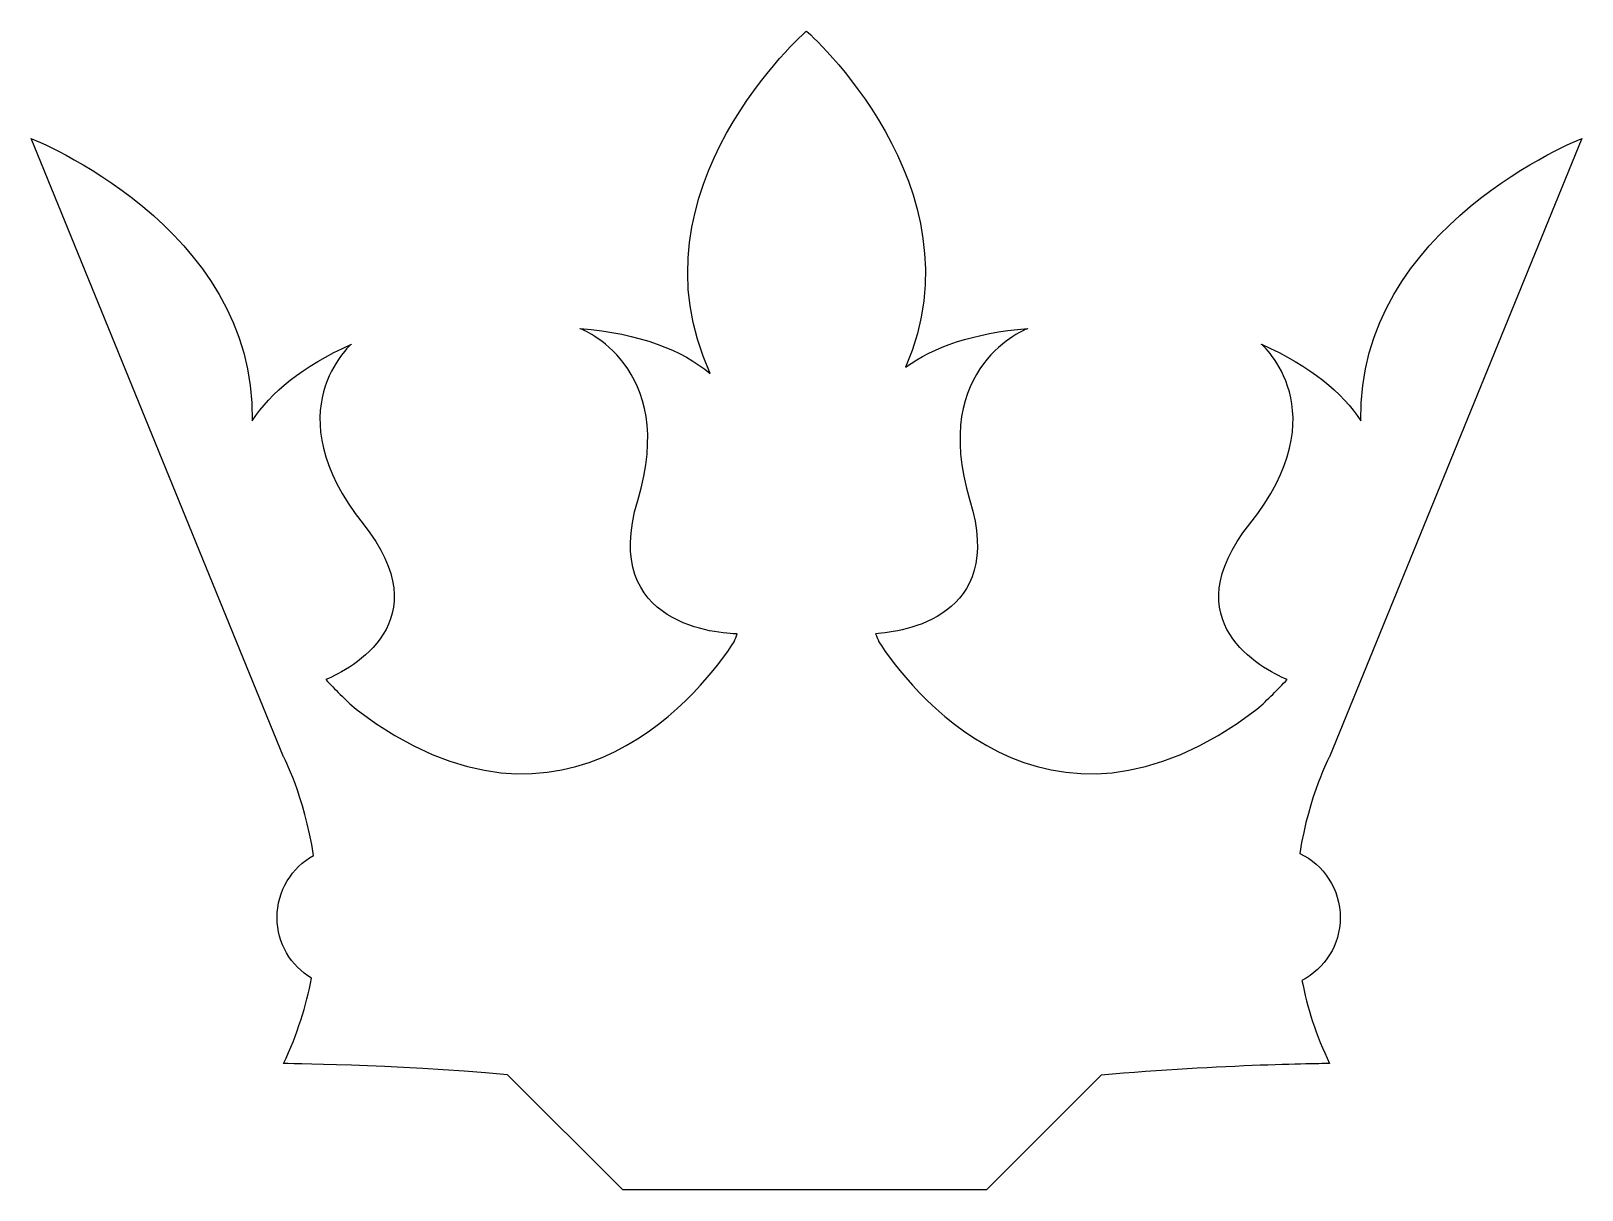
# Model space of a CAD drawing. Header units: centimetres. Extents: x -9 to 9, y -6.7 to 6.7.
import ezdxf

# ---------------------------------------------------------------- set-up
doc = ezdxf.new("R2010")
doc.units = ezdxf.units.CM
doc.header["$MEASUREMENT"] = 0
doc.layers.add('Camada 1', color=7, linetype='Continuous')

msp = doc.modelspace()

# ---------------------------------------------------------------- linework, layer by layer
at = {"layer": 'Camada 1'}
msp.add_open_spline([(6.18845, -3.56165), (6.18845, -3.2315), (5.99694, -2.94901), (5.71863, -2.81674), (5.71863, -2.81674), (5.82761, -2.13425), (6.06465, -1.69512), (6.06465, -1.69512), (6.06465, -1.69512), (6.06465, -1.69512), (8.99141, 5.47369), (8.99141, 5.47369), (8.99141, 5.47369), (8.99141, 5.47369), (6.38738, 4.46108), (6.42654, 2.19881), (6.42654, 2.19881), (6.21281, 2.52896), (5.84985, 2.83156), (5.27425, 3.08868), (5.27425, 3.08868), (5.27425, 3.08868), (6.18317, 2.31202), (5.13987, 1.00419), (5.13987, 1.00419), (4.2373, -0.12802), (5.2774, -0.67401), (5.57262, -0.80098), (5.57262, -0.80098), (5.46681, -0.91314), (5.35042, -1.03164), (5.22239, -1.14489), (5.22239, -1.14489), (2.76227, -3.01671), (1.15498, -0.85073), (0.83965, -0.36506), (0.83965, -0.36506), (0.82589, -0.33437), (0.81322, -0.30053), (0.80158, -0.26984), (0.80158, -0.26984), (1.12323, -0.24867), (2.30836, -0.07937), (1.89463, 1.27715), (1.89463, 1.27715), (1.41954, 2.84211), (2.56442, 3.26959), (2.56442, 3.26959), (2.56442, 3.26959), (1.92955, 3.22093), (1.47455, 3.05374), (1.14969, 2.82094), (1.14969, 2.82094), (2.05012, 4.92028), (-0.00053, 6.72014), (-0.00053, 6.72014), (-0.00053, 6.72014), (-0.00053, 6.72014), (-2.09614, 4.88113), (-1.11683, 2.74901), (-1.11683, 2.74901), (-1.44486, 3.01883), (-1.92841, 3.21563), (-2.62572, 3.2696), (-2.62572, 3.2696), (-2.62572, 3.2696), (-1.48084, 2.84211), (-1.95646, 1.27716), (-1.95646, 1.27716), (-2.39929, -0.18834), (-0.98721, -0.26772), (-0.80259, -0.27192), (-0.80259, -0.27192), (-0.81423, -0.30155), (-0.82534, -0.33436), (-0.83963, -0.36505), (-0.83963, -0.36505), (-1.15493, -0.85072), (-2.76278, -3.0167), (-5.22237, -1.14488), (-5.22237, -1.14488), (-5.35146, -1.03166), (-5.46838, -0.91316), (-5.5726, -0.80097), (-5.5726, -0.80097), (-5.27791, -0.674), (-4.23672, -0.128), (-5.14035, 1.0042), (-5.14035, 1.0042), (-6.1826, 2.31204), (-5.27632, 3.08869), (-5.27632, 3.08869), (-5.27632, 3.08869), (-5.8493, 2.83157), (-6.21223, 2.52894), (-6.42649, 2.19882), (-6.42649, 2.19882), (-6.38683, 4.46105), (-8.99141, 5.47369), (-8.99141, 5.47369), (-8.99141, 5.47369), (-8.99141, 5.47369), (-6.06409, -1.69509), (-6.06409, -1.69509), (-6.06409, -1.69509), (-6.06409, -1.69509), (-5.82443, -2.14372), (-5.71545, -2.83997), (-5.71545, -2.83997), (-5.96834, -2.97962), (-6.13817, -3.24947), (-6.13817, -3.56159), (-6.13817, -3.56159), (-6.13817, -3.8589), (-5.97786, -4.12132), (-5.73873, -4.26419), (-5.73873, -4.26419), (-5.80009, -4.58058), (-5.90275, -4.91705), (-6.06409, -5.25355), (-6.06409, -5.25355), (-6.06409, -5.25355), (-4.83084, -5.26411), (-3.46588, -5.3837), (-3.46588, -5.3837), (-3.46588, -5.3837), (-2.12947, -6.72011), (-2.12947, -6.72011), (-2.12947, -6.72011), (-2.12947, -6.72011), (2.08611, -6.72011), (2.08611, -6.72011), (2.08611, -6.72011), (2.08611, -6.72011), (3.41829, -5.38899), (3.41829, -5.38899), (3.41829, -5.38899), (4.80127, -5.26411), (6.06468, -5.25355), (6.06468, -5.25355), (6.06468, -5.25355), (5.90701, -4.92766), (5.80541, -4.60069), (5.74512, -4.28959), (5.74512, -4.28959), (6.00856, -4.15418), (6.18845, -3.88013), (6.18845, -3.56165)], degree=3, knots=[0, 0, 0, 0, 0.02631579, 0.02631579, 0.02631579, 0.02631579, 0.05263158, 0.05263158, 0.05263158, 0.05263158, 0.07894737, 0.07894737, 0.07894737, 0.07894737, 0.10526316, 0.10526316, 0.10526316, 0.10526316, 0.13157895, 0.13157895, 0.13157895, 0.13157895, 0.15789474, 0.15789474, 0.15789474, 0.15789474, 0.18421053, 0.18421053, 0.18421053, 0.18421053, 0.21052632, 0.21052632, 0.21052632, 0.21052632, 0.23684211, 0.23684211, 0.23684211, 0.23684211, 0.26315789, 0.26315789, 0.26315789, 0.26315789, 0.28947368, 0.28947368, 0.28947368, 0.28947368, 0.31578947, 0.31578947, 0.31578947, 0.31578947, 0.34210526, 0.34210526, 0.34210526, 0.34210526, 0.36842105, 0.36842105, 0.36842105, 0.36842105, 0.39473684, 0.39473684, 0.39473684, 0.39473684, 0.42105263, 0.42105263, 0.42105263, 0.42105263, 0.44736842, 0.44736842, 0.44736842, 0.44736842, 0.47368421, 0.47368421, 0.47368421, 0.47368421, 0.5, 0.5, 0.5, 0.5, 0.52631579, 0.52631579, 0.52631579, 0.52631579, 0.55263158, 0.55263158, 0.55263158, 0.55263158, 0.57894737, 0.57894737, 0.57894737, 0.57894737, 0.60526316, 0.60526316, 0.60526316, 0.60526316, 0.63157895, 0.63157895, 0.63157895, 0.63157895, 0.65789474, 0.65789474, 0.65789474, 0.65789474, 0.68421053, 0.68421053, 0.68421053, 0.68421053, 0.71052632, 0.71052632, 0.71052632, 0.71052632, 0.73684211, 0.73684211, 0.73684211, 0.73684211, 0.76315789, 0.76315789, 0.76315789, 0.76315789, 0.78947368, 0.78947368, 0.78947368, 0.78947368, 0.81578947, 0.81578947, 0.81578947, 0.81578947, 0.84210526, 0.84210526, 0.84210526, 0.84210526, 0.86842105, 0.86842105, 0.86842105, 0.86842105, 0.89473684, 0.89473684, 0.89473684, 0.89473684, 0.92105263, 0.92105263, 0.92105263, 0.92105263, 0.94736842, 0.94736842, 0.94736842, 0.94736842, 1, 1, 1, 1], dxfattribs=at)

doc.saveas('drawing.dxf')
